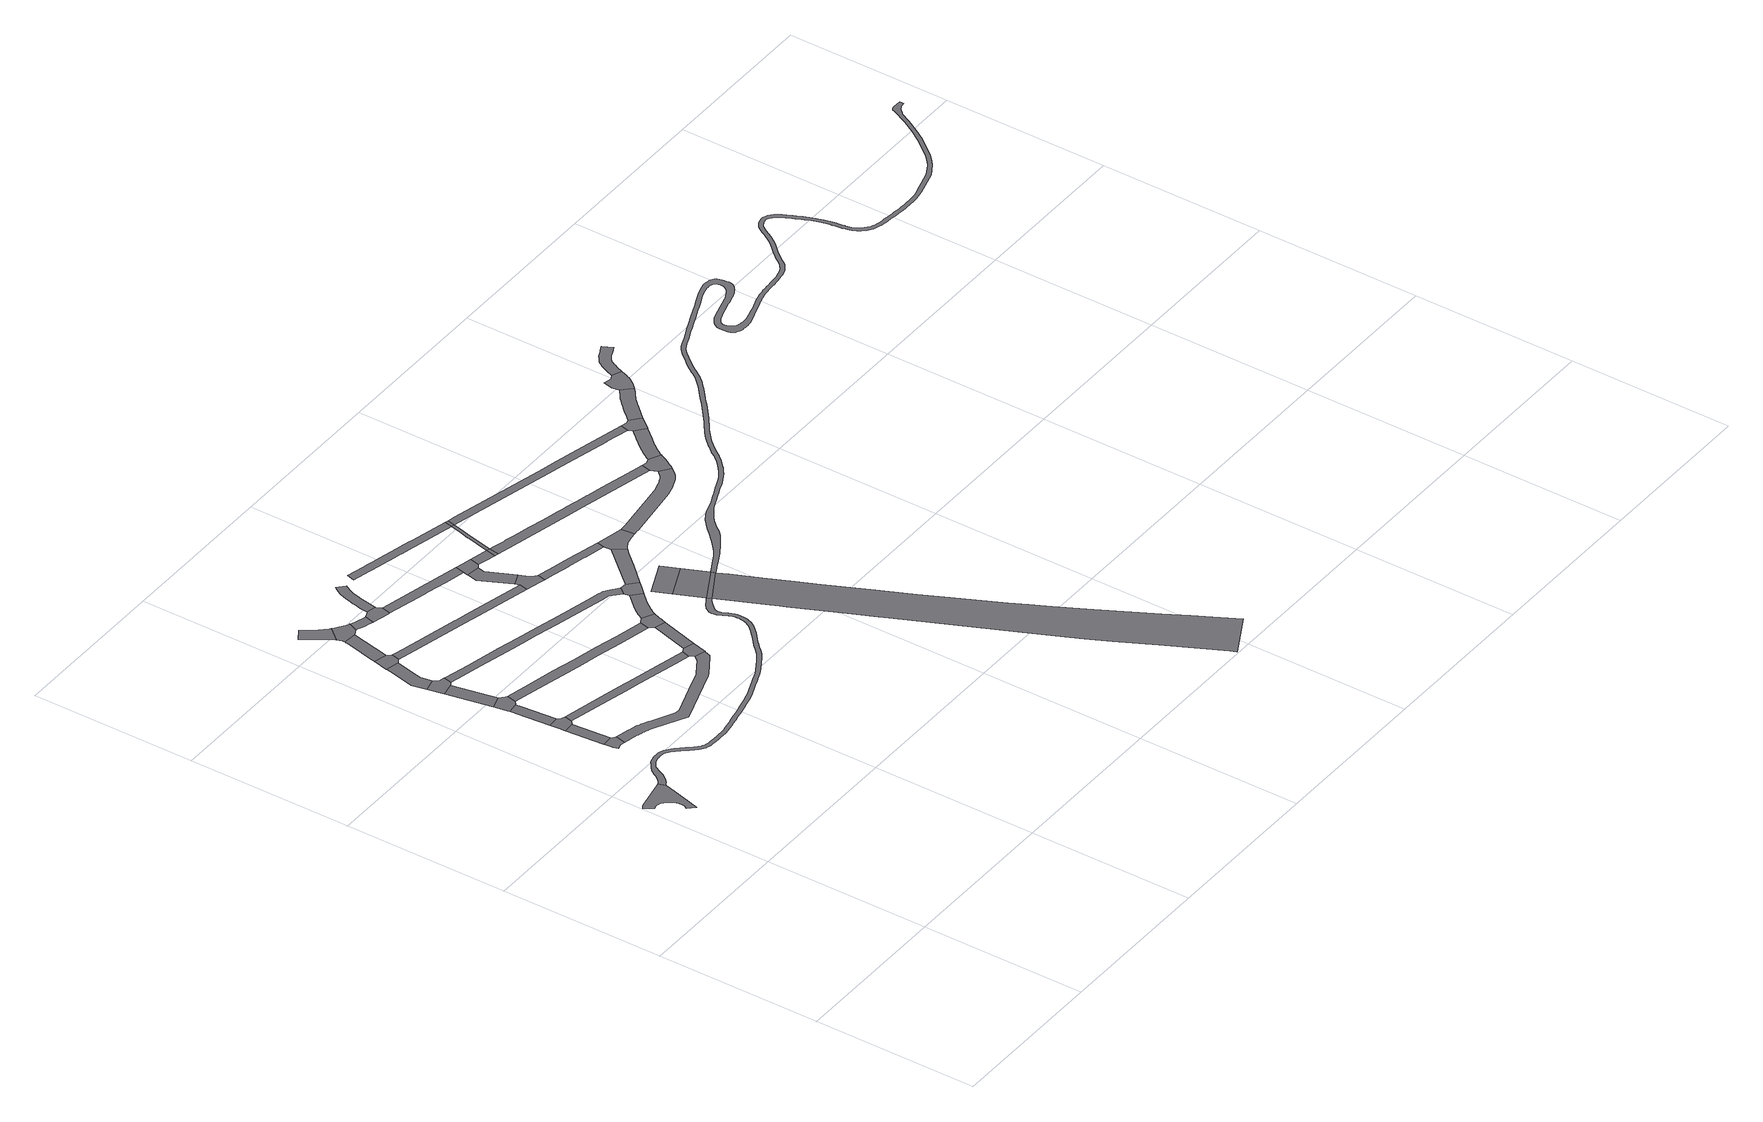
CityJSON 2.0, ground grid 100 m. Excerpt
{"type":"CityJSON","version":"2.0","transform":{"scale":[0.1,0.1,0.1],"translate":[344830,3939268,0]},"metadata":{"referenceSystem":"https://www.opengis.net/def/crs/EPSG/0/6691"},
"CityObjects":{
"road1":{"type":"Road","geometry":[{"type":"MultiSurface","lod":"1","boundaries":[[[0,1,2,3,4,5,6,7,8,9,10,11,12,13,14,15,16,17,18,19,20,21,22,23,24,25,26,27,28,29,30,31,32,33,34,35,36,37,38,39,40,41]]]}]},
"road2":{"type":"Road","geometry":[{"type":"MultiSurface","lod":"1","boundaries":[[[42,43,44,45,46,47,48,49,50,51]]]}]},
"road3":{"type":"Road","attributes":{"RoadStructureAttribute.sectionType":"1"},"geometry":[{"type":"MultiSurface","lod":"1","boundaries":[[[45,44,52,53]]]}]},
"road4":{"type":"Road","geometry":[{"type":"MultiSurface","lod":"1","boundaries":[[[52,54,55,56,57,58,59,53]]]}]},
"road5":{"type":"Road","attributes":{"RoadStructureAttribute.sectionType":"1"},"geometry":[{"type":"MultiSurface","lod":"1","boundaries":[[[60,61,58,57,62,63,64,65]]]}]},
"road6":{"type":"Road","geometry":[{"type":"MultiSurface","lod":"1","boundaries":[[[64,66,67,68,69,70,71,72,65]]]}]},
"road7":{"type":"Road","attributes":{"RoadStructureAttribute.sectionType":"1"},"geometry":[{"type":"MultiSurface","lod":"1","boundaries":[[[70,69,73,74]]]}]},
"road8":{"type":"Road","geometry":[{"type":"MultiSurface","lod":"1","boundaries":[[[73,75,76,77,78,79,74]]]}]},
"road9":{"type":"Road","attributes":{"RoadStructureAttribute.sectionType":"1"},"geometry":[{"type":"MultiSurface","lod":"1","boundaries":[[[80,81,82,83,84,85,79,78]]]}]},
"road10":{"type":"Road","geometry":[{"type":"MultiSurface","lod":"1","boundaries":[[[82,86,87,88,89,90,91,92,83]]]}]},
"road11":{"type":"Road","attributes":{"RoadStructureAttribute.sectionType":"1"},"geometry":[{"type":"MultiSurface","lod":"1","boundaries":[[[93,94,95,96,97,91,90,98,99,100]]]}]},
"road12":{"type":"Road","attributes":{"RoadStructureAttribute.sectionType":"1"},"geometry":[{"type":"MultiSurface","lod":"1","boundaries":[[[101,102,103,104,105,106,107,108,109]]]}]},
"road13":{"type":"Road","attributes":{"RoadStructureAttribute.sectionType":"1"},"geometry":[{"type":"MultiSurface","lod":"1","boundaries":[[[51,110,111,112,113,114,115,116,117,118,119,120,121,122,123,124,125,126,127,128,129,130,131,132,133,134,135,136,137,138,139,140,141,142,143,144,145,146,147,42]]]}]},
"road14":{"type":"Road","geometry":[{"type":"MultiSurface","lod":"1","boundaries":[[[148,149,150,151,152,100,99,153,154,155,156,157,158,101,109]]]}]},
"road15":{"type":"Road","attributes":{"RoadStructureAttribute.sectionType":"1"},"geometry":[{"type":"MultiSurface","lod":"1","boundaries":[[[54,159,160,161,162,163,164,165,166,167,168,169,55]]]}]},
"road16":{"type":"Road","attributes":{"RoadStructureAttribute.sectionType":"1"},"geometry":[{"type":"MultiSurface","lod":"1","boundaries":[[[170,171,172,173,174,154,153,175,176,177,178,179]]]}]},
"road17":{"type":"Road","attributes":{"RoadStructureAttribute.sectionType":"1"},"geometry":[{"type":"MultiSurface","lod":"1","boundaries":[[[180,181,182,183,184,185,67,66,186,187,188,189,190,191]]]}]},
"road18":{"type":"Road","geometry":[{"type":"MultiSurface","lod":"1","boundaries":[[[192,193,194,195,196,197,198,199,170,179]]]}]},
"road19":{"type":"Road","attributes":{"RoadStructureAttribute.sectionType":"1"},"geometry":[{"type":"MultiSurface","lod":"1","boundaries":[[[200,201,202,203,204,205,206,89,88,207,208,209,210,211,212]]]}]},
"road20":{"type":"Road","attributes":{"RoadStructureAttribute.sectionType":"1"},"geometry":[{"type":"MultiSurface","lod":"1","boundaries":[[[213,214,215,216,217,218,219,220,221,222,223,224,76,75,225,226,227,228,229,230,231,232,233,234]]]}]},
"road21":{"type":"Road","attributes":{"RoadStructureAttribute.sectionType":"1"},"geometry":[{"type":"MultiSurface","lod":"1","boundaries":[[[235,236,237,238,239,240,241,242,243,244,245,246,247,248,249,250,251,252,253,254,255,256,257,258,259,260,261,262,263,264,265,197,196]]]}]},
"road22":{"type":"Road","geometry":[{"type":"MultiSurface","lod":"1","boundaries":[[[266,165,164,267,127,126,268,269]]]}]},
"road23":{"type":"Road","attributes":{"RoadStructureAttribute.sectionType":"1"},"geometry":[{"type":"MultiSurface","lod":"1","boundaries":[[[270,271,272,273,274,275,276,277,278,279,195,194]]]}]},
"road24":{"type":"Road","attributes":{"function":"1"},"geometry":[{"type":"MultiSurface","lod":"1","boundaries":[[[280,281,282,283,284,285,286,287,288,289,290,291,292,293,294,295,296,297,298,299,300,301,302,303,304,305,306,307,308,309,310,311,312,313,314,315,316,317,318,319,320,321,322,323,324,325,326,327,328,329,330,331,332,333,334,335,336,337,338,339,340,341,342,343,344,345,346,347,348,349,350,351,352,353,354,355,356,357,358,359,360,361,362,363,364,365,366,367,368,369,370,371,372,373,374,375,376,377,378,379,380,381,382,383,384,385,386,387,388,389,390,391,392,393,394,395,396,397,398,399,400,401,402,403,404,405,406,407,408,409,410,411,412,413,414,415,416,417,418,419,420,421,422,423,424,425,426,427,428,34,33,429,430,431,432,433,434,435,436,437,438,439,440,441,442,443,444,445,446,447,448,449,450,451,452,453,454,455,456,457,458,459,460,461,462,463,464,465,466,467,468,469,470,471,472,473,474,475,476,477,478,479,480,481,482,483,484,485,486,487,488,489,490,491,492,493,494,495,496,497,498,499,500,501,502,503,504,505,506,507,508,509,510,511,512,513,514,515,516,517,518,519,520,521,522,523,524,525,526,527,528,529,530,531,532,533,534,535,536,537,538,539,540,541,542,543,544,545,298,546,547,548,549,550,551,552,553,554,555,556,557,558,559]]]}]},
"road25":{"type":"Road","attributes":{"RoadStructureAttribute.sectionType":"1"},"geometry":[{"type":"MultiSurface","lod":"1","boundaries":[[[560,266,269,561]]]}]},
"road26":{"type":"Road","geometry":[{"type":"MultiSurface","lod":"1","boundaries":[[[562,563,564,565,566,567,568,569,570,180,191,571,572,560,561]]]}]},
"road27":{"type":"Road","attributes":{"RoadStructureAttribute.sectionType":"1"},"geometry":[{"type":"MultiSurface","lod":"1","boundaries":[[[573,574,575,576,577,578,579]]]}]},
"road28":{"type":"Road","attributes":{"RoadStructureAttribute.sectionType":"1"},"geometry":[{"type":"MultiSurface","lod":"1","boundaries":[[[580,581,582,583,584,585,586,587,588,570,569,589,590,591,592,593,594,595,596,597]]]}]},
"road29":{"type":"Road","geometry":[{"type":"MultiSurface","lod":"1","boundaries":[[[211,598,599,600,601,602,576,575,212]]]}]},
"road30":{"type":"Road","geometry":[{"type":"MultiSurface","lod":"1","boundaries":[[[603,275,274,579,578,604,605]]]}]},
"road31":{"type":"Road","attributes":{"RoadStructureAttribute.sectionType":"1"},"geometry":[{"type":"MultiSurface","lod":"1","boundaries":[[[606,607,608,609,610,611,612,613,614,615,616,617,618,619,620,621,622,623,624,625,626]]]}]},
"road32":{"type":"Road","geometry":[{"type":"MultiSurface","lod":"1","boundaries":[[[627,628,629,630,213,234,580,597]]]}]},
"road33":{"type":"Road","attributes":{"RoadStructureAttribute.sectionType":"1"},"geometry":[{"type":"MultiSurface","lod":"1","boundaries":[[[604,631,632,633,634,635,636,637,605]]]}]},
"road34":{"type":"Road","geometry":[{"type":"MultiSurface","lod":"1","boundaries":[[[634,633,638,639,640]]]}]},
"road35":{"type":"Road","attributes":{"function":"1","RoadStructureAttribute.sectionType":"6"},"geometry":[{"type":"MultiSurface","lod":"1","boundaries":[[[641,642,643,644,645,646,647]]]}]},
"road36":{"type":"Road","attributes":{"RoadStructureAttribute.sectionType":"1"},"geometry":[{"type":"MultiSurface","lod":"1","boundaries":[[[648,649,650,651,652,653,654,655,656,657,658,659,660,661,662,663,664,600,599]]]}]},
"road37":{"type":"Road","attributes":{"function":"1","RoadStructureAttribute.sectionType":"7"},"geometry":[{"type":"MultiSurface","lod":"1","boundaries":[[[646,299,665,666,647]]]}]},
"road38":{"type":"Road","geometry":[{"type":"MultiSurface","lod":"1","boundaries":[[[297,665,299,298]]]}]},
"road39":{"type":"Road","attributes":{"RoadStructureAttribute.sectionType":"1"},"geometry":[{"type":"MultiSurface","lod":"1","boundaries":[[[625,667,668,669,670,634,640,671,672,673,674]]]}]},
"road40":{"type":"Road","attributes":{"RoadStructureAttribute.sectionType":"1"},"geometry":[{"type":"MultiSurface","lod":"1","boundaries":[[[675,676,629,628,677,678,679,680]]]}]},
"road41":{"type":"Road","geometry":[{"type":"MultiSurface","lod":"1","boundaries":[[[625,674,681,626]]]}]},
"road42":{"type":"Road","geometry":[{"type":"MultiSurface","lod":"1","boundaries":[[[682,656,655,683,675,680,684,685,686,687,688,689,690,691,692,693,694,695]]]}]},
"road43":{"type":"Road","attributes":{"RoadStructureAttribute.sectionType":"1"},"geometry":[{"type":"MultiSurface","lod":"1","boundaries":[[[696,697,698,699,700,701,702,703,704,705,706,707,708,709,710,711,712,713,714,640,639,715,716,717,718,719]]]}]},
"road44":{"type":"Road","attributes":{"RoadStructureAttribute.sectionType":"1"},"geometry":[{"type":"MultiSurface","lod":"1","boundaries":[[[694,720,721,722,723,724,725,726,727,728,729,730,731,732,733,734,735,736,737,738,739,740,741,742,743,744,745,746,747,748,749,750,751,752,753,754,755,756,757,758,759,760,761,762,763,764,695]]]}]},
"road45":{"type":"Road","attributes":{"RoadStructureAttribute.sectionType":"1"},"geometry":[{"type":"MultiSurface","lod":"1","boundaries":[[[765,766,767,768,769,770,771,772,773,774,775,776,777,778,681,674]]]}]},
"road46":{"type":"Road","geometry":[{"type":"MultiSurface","lod":"1","boundaries":[[[718,742,741,779,780,781,782,783,784,785,786,787,788,789,719]]]}]},
"road47":{"type":"Road","attributes":{"RoadStructureAttribute.sectionType":"1"},"geometry":[{"type":"MultiSurface","lod":"1","boundaries":[[[790,791,792,793,794,795,796,797,798,799,800,801,788,787,802,803,804,805,806,807,808,809,810,811,812,813]]]}]},
"road48":{"type":"Road","geometry":[{"type":"MultiSurface","lod":"1","boundaries":[[[772,790,813,814,815,816,817,818,819,773]]]}]},
"road49":{"type":"Road","attributes":{"RoadStructureAttribute.sectionType":"1"},"geometry":[{"type":"MultiSurface","lod":"1","boundaries":[[[820,821,822,823,824,825,826,827,828,829,830,831,832,833,834,818,817,835,836,837,838,839,840,841,842,843,844,845,846,847,848]]]}]},
"road50":{"type":"Road","geometry":[{"type":"MultiSurface","lod":"1","boundaries":[[[849,850,851,852,820,848,853,854,855,856,857,858,859,860,861,862,863,864,865,866]]]}]},
"road51":{"type":"Road","attributes":{"RoadStructureAttribute.sectionType":"1"},"geometry":[{"type":"MultiSurface","lod":"1","boundaries":[[[867,868,869,870,871,872,873,874,875,876,877,878,879,880,881,882,883,884,885,886,849,866,887,888,889,890,891,892,893,894,895,896,897,898,899,900,901,902,903,904,905]]]}]},
"road52":{"type":"Road","attributes":{"RoadStructureAttribute.sectionType":"1"},"geometry":[{"type":"MultiSurface","lod":"1","boundaries":[[[906,907,908,909,910,911,912,913,914,915,916,917,918,919,920,921,922,923,924,925,926,927,928,929,930,931,932,933,934,935,936,937,938,939,940,941,942,943,944,945,946,947,948,949,950,951,952,953,954,955,956,957,958,959,960,961,962,963,964,965,966,967,968,969,970,971,972,973,974,975,976,977,978,979,980,981,982,983,984,985,986,987,988,989,990,991,992,993,994,995,996,997,998,999,1000,1001,1002,1003,1004,1005,1006,1007,1008,1009,1010,1011,1012,1013,1014,1015,1016,1017,1018,1019,1020,1021,1022,1023,1024,1025,1026,1027,1028,1029,1030,1031,1032,1033,1034,1035,1036,1037,1038,1039,1040,1041,1042,1043,1044,1045,1046,1047,1048,1049,1050,1051,1052,1053,1054,1055,1056,1057,1058,1059,1060,1061,1062,1063,1064,1065,1066,1067,1068,1069,1070,1071,1072,1073,1074,1075,1076,1077,1078,1079,1080,1081,1082,1083,1084,1085,1086,1087,1088,1089,1090,1091,1092,1093,1094,1095,1096,1097,1098,1099,1100,1101,1102,1103,1104,1105,1106,1107,1108,1109,1110,1111,1112,1113,1114,1115,1116,1117,1118,1119,1120,1121,1122,1123,1124,1125,1126,1127,1128,1129,1130,1131,1132,1133,1134,1135,1136,1137,1138,1139,1140,1141,1142,1143,1144,1145,1146,1147,1148,1149,1150,1151,1152,1153,1154,1155,1156,1157,1158,1159,1160,1161,1162,1163,1164,1165,1166,1167,1168,1169,1170,1171,1172,1173,1174,1175,1176,1177,1178,1179,1180,1181,1182,1183,1184,1185,1186,1187,1188,1189,1190,1191,1192,1193,1194,1195,1196,1197,1198,1199,1200,1201,1202,1203,1204,1205,1206,1207,1208,1209,1210,1211,1212,1213,1214,1215,1216,1217,1218,1219,1220,1221,1222,1223,1224,1225,1226,1227,1228,1229,1230,1231,1232,1233,1234,1235,1236,1237,1238,1239,1240,1241,1242,1243,1244,1245,1246,1247,1248,1249,1250,1251,1252,1253,1254,1255,1256,1257,1258,1259,1260,1261,1262,1263,1264,1265,1266,1267,1268,1269,1270,1271,1272,1273,1274,1275,1276,1277,1278,1279,1280,1281,1282,1283,1284,1285,1286,1287,1288,1289,1290,1291,1292,1293,1294,1295,1296,1297,1298,1299,1300,1301,1302,1303,1304,1305,1306,1307,1308,1309,1310,1311,1312,1313,1314,1315,1316,1317,1318,1319,1320,1321,1322,1323,1324,1325,1326,1327,1328,1329,1330,1331,1332,1333,1334,1335,1336,1337,1338,1339,1340,1341,1342,1343,1344,1345,1346,1347,1348,1349,1350,1351,1352,1353,1354,1355,1356,1357,1358,1359,1360,1361,1362,1363,1364,1365,1366,1367,1368,1369,1370,1371,1372,1373,1374,1375,1376,1377,1378,1379,1380,1381,1382,1383,1384,1385,1386,1387,1388,1389,1390,1391,1392,1393,1394,1395,1396,1397,1398,1399,1400,1401,1402,1403,1404,1405,1406,1407,1408,1409,1410,1411,1412,1413,1414,1415,1416,1417,1418,1419,1420,1421,1422,1423,1424,1425,1426,1427,1428,1429,1430,1431,1432,1433,1434,1435,1436,1437,1438,1439,1440,1441,1442,1443,1444,1445,1446,1447,1448,1449,1450,1451,1452,1453,1454,1455,1456,1457,1458,1459,1460,1461,1462,1463,1464,1465,1466,1467,1468,1469,1470,1471,1472,1473,1474,1475,1476,1477,1478,1479,1480,1481,1482,1483,1484,1485,1486,1487,1488,1489,1490,1491,1492,1493,1494,1495,1496,1497,1498,1499,1500,1501,1502,1503,1504,1505,1506,1507,1508,1509,1510,1511,1512,1513,1514,1515,1516,1517,1518,1519,1520,1521,1522,1523,1524,1525,1526,1527,1528,1529,1530,1531,1532,1533,1534,1535,1536,1537,1538,1539,1540,1541,1542,1543,1544,1545,1546,1547,1548,1549,1550,1551,1552,1553,1554,665,297]]]}]}
},
"vertices":[
[47,1756,0],[55,1760,0],[63,1763,0],[67,1763,0],[71,1763,0],[75,1763,0],[79,1762,0],[89,1760,0],[99,1756,0],[108,1751,0],[116,1745,0],[123,1739,0],[129,1732,0],[135,1724,0],[140,1716,0],[144,1709,0],[147,1703,0],[151,1697,0],[153,1690,0],[155,1683,0],[157,1676,0],[158,1669,0],[158,1662,0],[158,1654,0],[156,1646,0],[153,1639,0],[150,1631,0],[145,1624,0],[142,1622,0],[181,1581,0],[201,1655,0],[228,1753,0],[247,1821,0],[247,1823,0],[233,1865,0],[230,1865,0],[222,1862,0],[214,1859,0],[38,1823,0],[31,1821,0],[13,1811,0],[10,1809,0],
[444,2277,0],[435,2285,0],[422,2297,0],[357,2293,0],[358,2273,0],[360,2255,0],[361,2238,0],[370,2210,0],[399,2220,0],[431,2213,0],
[403,2531,0],[338,2526,0],
[426,2551,0],[437,2600,0],[416,2605,0],[395,2625,0],[330,2620,0],[335,2567,0],
[312,2844,0],[313,2829,0],[378,2834,0],[376,2851,0],[374,2872,0],[309,2863,0],
[399,2892,0],[412,2950,0],[401,2953,0],[371,2981,0],[295,2957,0],[299,2926,0],[308,2877,0],
[318,3249,0],[239,3233,0],
[342,3265,0],[354,3314,0],[317,3322,0],[298,3349,0],[220,3333,0],
[284,3421,0],[297,3482,0],[322,3589,0],[244,3607,0],[238,3582,0],[202,3422,0],
[343,3602,0],[349,3606,0],[351,3605,0],[363,3654,0],[342,3679,0],[264,3697,0],[244,3609,0],
[314,3914,0],[313,3906,0],[310,3898,0],[301,3857,0],[273,3735,0],[362,3767,0],[396,3917,0],[315,3922,0],
[370,4049,0],[364,4055,0],[343,4075,0],[324,4095,0],[323,4096,0],[303,4117,0],[260,4182,0],[193,4138,0],[304,3971,0],
[517,2195,0],[528,2192,0],[538,2190,0],[548,2187,0],[558,2185,0],[568,2181,0],[578,2177,0],[588,2173,0],[598,2169,0],[623,2156,0],[805,2061,0],[1160,2182,0],[1173,2190,0],[1295,2267,0],[1312,2277,0],[1322,2313,0],[1323,2316,0],[1258,2334,0],[1243,2317,0],[1231,2303,0],[1195,2281,0],[1132,2241,0],[1082,2224,0],[1071,2221,0],[1000,2196,0],[825,2136,0],[794,2140,0],[666,2207,0],[652,2214,0],[625,2228,0],[613,2233,0],[602,2237,0],[590,2242,0],[577,2247,0],[565,2250,0],[553,2253,0],[542,2256,0],[532,2258,0],
[308,3963,0],[311,3955,0],[313,3947,0],[315,3939,0],[316,3931,0],[432,3937,0],[458,3991,0],[448,3996,0],[426,4008,0],[406,4022,0],[386,4036,0],
[716,2484,0],[806,2464,0],[874,2448,0],[943,2432,0],[1153,2384,0],[1242,2363,0],[1254,2412,0],[1008,2468,0],[913,2490,0],[818,2512,0],[692,2541,0],
[556,3957,0],[534,3964,0],[512,3970,0],[491,3977,0],[470,3985,0],[446,3931,0],[470,3921,0],[494,3913,0],[516,3906,0],[540,3899,0],
[1335,2737,0],[1169,2776,0],[1032,2808,0],[873,2844,0],[728,2878,0],[532,2923,0],[561,2855,0],[766,2807,0],[866,2784,0],[976,2759,0],[1123,2725,0],[1322,2679,0],
[545,3898,0],[647,3874,0],[657,3872,0],[671,3930,0],[655,3965,0],[596,3975,0],[595,3974,0],[578,3967,0],
[1020,3499,0],[874,3534,0],[802,3551,0],[798,3552,0],[575,3604,0],[460,3631,0],[454,3632,0],[496,3571,0],[811,3497,0],[908,3474,0],[1016,3449,0],[1236,3397,0],[1247,3446,0],
[1527,2996,0],[1482,3033,0],[1451,3057,0],[1426,3062,0],[1424,3062,0],[1344,3081,0],[1143,3128,0],[956,3172,0],[858,3195,0],[732,3225,0],[517,3275,0],[369,3310,0],[393,3253,0],[548,3217,0],[774,3164,0],[867,3142,0],[939,3125,0],[1077,3092,0],[1298,3040,0],[1387,3019,0],[1435,3008,0],[1495,2956,0],
[657,3979,0],[662,4006,0],[665,4024,0],[669,4043,0],[672,4061,0],[676,4078,0],[677,4081,0],[681,4098,0],[686,4116,0],[691,4133,0],[697,4147,0],[703,4160,0],[706,4166,0],[710,4173,0],[718,4186,0],[722,4192,0],[677,4233,0],[667,4218,0],[658,4203,0],[649,4187,0],[641,4171,0],[634,4152,0],[628,4132,0],[623,4112,0],[618,4092,0],[615,4077,0],[614,4073,0],[611,4062,0],[610,4055,0],[606,4036,0],[603,4017,0],
[1282,2425,0],[1245,2362,0],[1338,2367,0],[1349,2405,0],
[708,3860,0],[894,3817,0],[924,3810,0],[1040,3783,0],[1169,3753,0],[1183,3811,0],[1044,3843,0],[942,3867,0],[711,3921,0],[679,3928,0],
[3109,258,0],[3033,394,0],[2960,527,0],[2788,844,0],[2685,1038,0],[2628,1148,0],[2578,1246,0],[2430,1551,0],[2367,1682,0],[2283,1862,0],[2274,1883,0],[2251,1932,0],[2153,2148,0],[2133,2191,0],[2094,2276,0],[2023,2432,0],[1950,2598,0],[1922,2660,0],[1726,2549,0],[1713,2577,0],[1712,2577,0],[1690,2563,0],[1657,2541,0],[1643,2530,0],[1636,2524,0],[1631,2516,0],[1625,2505,0],[1621,2497,0],[1619,2485,0],[1618,2476,0],[1619,2465,0],[1623,2448,0],[1627,2436,0],[1636,2420,0],[1652,2391,0],[1656,2381,0],[1659,2369,0],[1661,2357,0],[1662,2345,0],[1662,2332,0],[1662,2323,0],[1661,2314,0],[1660,2306,0],[1658,2298,0],[1658,2297,0],[1655,2290,0],[1652,2281,0],[1647,2272,0],[1642,2264,0],[1632,2248,0],[1620,2234,0],[1610,2223,0],[1606,2219,0],[1592,2205,0],[1574,2188,0],[1555,2172,0],[1535,2155,0],[1516,2137,0],[1503,2124,0],[1492,2112,0],[1482,2100,0],[1471,2090,0],[1461,2081,0],[1456,2077,0],[1439,2065,0],[1422,2053,0],[1403,2042,0],[1386,2031,0],[1370,2020,0],[1352,2011,0],[1335,2001,0],[1317,1992,0],[1297,1984,0],[1277,1976,0],[1256,1967,0],[1221,1953,0],[1186,1939,0],[1151,1925,0],[1115,1914,0],[1088,1906,0],[1061,1899,0],[1032,1893,0],[1004,1886,0],[975,1880,0],[946,1874,0],[918,1868,0],[889,1862,0],[864,1857,0],[841,1853,0],[818,1849,0],[795,1846,0],[775,1846,0],[755,1846,0],[734,1847,0],[713,1848,0],[698,1849,0],[684,1849,0],[672,1850,0],[660,1853,0],[654,1854,0],[648,1857,0],[642,1860,0],[637,1862,0],[630,1868,0],[622,1874,0],[614,1882,0],[606,1891,0],[596,1901,0],[587,1913,0],[577,1924,0],[566,1936,0],[557,1947,0],[547,1958,0],[536,1970,0],[524,1981,0],[514,1989,0],[504,1997,0],[494,2003,0],[491,2005,0],[477,2012,0],[465,2015,0],[455,2016,0],[445,2017,0],[436,2017,0],[427,2017,0],[418,2016,0],[409,2015,0],[400,2013,0],[390,2010,0],[379,2007,0],[369,2003,0],[365,2001,0],[352,1991,0],[339,1982,0],[326,1972,0],[314,1961,0],[307,1952,0],[301,1942,0],[294,1932,0],[288,1922,0],[283,1914,0],[277,1907,0],[272,1899,0],[266,1892,0],[262,1886,0],[257,1881,0],[252,1876,0],[246,1872,0],[239,1868,0],[254,1829,0],[268,1837,0],[291,1858,0],[315,1890,0],[335,1934,0],[341,1944,0],[348,1954,0],[353,1960,0],[359,1966,0],[366,1971,0],[372,1976,0],[380,1980,0],[388,1984,0],[397,1986,0],[405,1989,0],[413,1990,0],[420,1991,0],[428,1992,0],[436,1992,0],[444,1992,0],[452,1991,0],[461,1990,0],[469,1988,0],[478,1984,0],[479,1983,0],[489,1977,0],[499,1969,0],[508,1962,0],[518,1952,0],[528,1941,0],[538,1930,0],[548,1920,0],[558,1908,0],[568,1896,0],[578,1885,0],[588,1874,0],[596,1865,0],[605,1856,0],[614,1848,0],[623,1841,0],[631,1837,0],[638,1834,0],[646,1831,0],[654,1828,0],[668,1825,0],[683,1824,0],[697,1824,0],[712,1823,0],[733,1822,0],[754,1821,0],[776,1821,0],[797,1821,0],[821,1824,0],[845,1828,0],[869,1833,0],[893,1838,0],[922,1843,0],[952,1849,0],[980,1855,0],[1009,1862,0],[1038,1868,0],[1066,1875,0],[1095,1882,0],[1123,1890,0],[1159,1902,0],[1195,1915,0],[1230,1930,0],[1266,1944,0],[1286,1953,0],[1307,1961,0],[1327,1970,0],[1347,1979,0],[1365,1989,0],[1382,1999,0],[1400,2010,0],[1417,2021,0],[1435,2032,0],[1454,2045,0],[1471,2057,0],[1488,2071,0],[1500,2083,0],[1511,2095,0],[1522,2107,0],[1533,2119,0],[1552,2136,0],[1572,2153,0],[1591,2169,0],[1610,2187,0],[1624,2202,0],[1639,2217,0],[1640,2219,0],[1652,2233,0],[1663,2250,0],[1669,2260,0],[1674,2270,0],[1679,2281,0],[1682,2291,0],[1683,2296,0],[1685,2301,0],[1686,2311,0],[1687,2322,0],[1687,2332,0],[1687,2346,0],[1686,2360,0],[1683,2374,0],[1682,2378,0],[1671,2407,0],[1653,2440,0],[1652,2450,0],[1651,2460,0],[1652,2470,0],[1655,2479,0],[1657,2485,0],[1668,2499,0],[1685,2518,0],[1698,2529,0],[1710,2539,0],[1843,2288,0],[1875,2218,0],[1890,2184,0],[2034,1865,0],[2093,1735,0],[2116,1685,0],[2401,1056,0],[2486,875,0],[2552,735,0],[2618,601,0],[2728,382,0],[2898,45,0],[2914,9,0],[3169,149,0],
[1348,2653,0],[1415,2633,0],
[1422,2657,0],[1425,2668,0],[1428,2680,0],[1431,2690,0],[1435,2700,0],[1438,2708,0],[1440,2714,0],[1444,2723,0],[1372,2757,0],[1329,2677,0],[1345,2656,0],
[1163,3712,0],[1151,3661,0],[1239,3474,0],[1312,3508,0],[1235,3671,0],[1245,3713,0],[1165,3725,0],
[1502,2922,0],[1446,2861,0],[1433,2848,0],[1422,2835,0],[1412,2822,0],[1402,2809,0],[1393,2796,0],[1384,2780,0],[1375,2763,0],[1446,2727,0],[1453,2741,0],[1461,2753,0],[1468,2764,0],[1475,2774,0],[1483,2784,0],[1488,2789,0],[1514,2823,0],[1558,2870,0],
[1326,3376,0],[1359,3368,0],[1371,3417,0],[1346,3439,0],[1329,3472,0],
[1229,3800,0],[1270,3729,0],[1284,3787,0],
[1245,4137,0],[1228,4141,0],[1190,4150,0],[1135,4163,0],[1098,4171,0],[1030,4187,0],[973,4201,0],[938,4209,0],[911,4215,0],[800,4241,0],[788,4193,0],[857,4177,0],[958,4153,0],[1013,4140,0],[1036,4134,0],[1114,4116,0],[1118,4115,0],[1197,4097,0],[1211,4093,0],[1462,4034,0],[1474,4083,0],
[1595,2910,0],[1623,2940,0],[1566,2992,0],[1528,2995,0],
[1284,3726,0],[1331,3715,0],[1381,3703,0],[1395,3762,0],[1376,3766,0],[1316,3780,0],[1309,3782,0],
[1400,3699,0],[1406,3697,0],[1415,3757,0],
[1845,2839,0],[1812,2917,0],[1802,2940,0],[1593,2847,0],[1612,2805,0],[1638,2744,0],[1846,2836,0],
[1420,3354,0],[1498,3335,0],[1522,3330,0],[1545,3325,0],[1607,3310,0],[1625,3306,0],[1641,3302,0],[1770,3272,0],[1781,3320,0],[1679,3344,0],[1653,3350,0],[1635,3355,0],[1589,3366,0],[1558,3373,0],[1478,3392,0],[1440,3401,0],[1396,3411,0],
[1911,2685,0],[1874,2771,0],
[1444,3960,0],[1431,3908,0],[1429,3899,0],[1401,3785,0],[1448,3894,0],[1450,3903,0],[1463,3956,0],[1481,4030,0],
[1776,3228,0],[1573,2999,0],[1728,3053,0],[1801,3134,0],[1822,3155,0],[1825,3158,0],
[1493,4078,0],
[1863,3301,0],[1776,3229,0],[1833,3165,0],[1846,3174,0],[1863,3184,0],[1867,3186,0],[1879,3190,0],[1891,3193,0],[1904,3196,0],[1917,3199,0],[1930,3201,0],[1947,3203,0],[1958,3204,0],[1949,3284,0],
[2410,3525,0],[2198,3575,0],[2120,3593,0],[2093,3599,0],[2091,3600,0],[2018,3616,0],[1992,3623,0],[1928,3637,0],[1918,3640,0],[1890,3646,0],[1809,3665,0],[1770,3674,0],[1713,3688,0],[1686,3694,0],[1613,3711,0],[1580,3718,0],[1527,3731,0],[1514,3734,0],[1447,3750,0],[1514,3672,0],[1886,3586,0],[1998,3560,0],[2457,3453,0],[2471,3511,0],
[1963,3205,0],[1981,3207,0],[1998,3208,0],[2348,3255,0],[2362,3259,0],[2375,3263,0],[2387,3267,0],[2400,3271,0],[2411,3275,0],[2423,3279,0],[2435,3283,0],[2446,3288,0],[2458,3294,0],[2469,3299,0],[2481,3306,0],[2492,3313,0],[2501,3321,0],[2509,3329,0],[2516,3337,0],[2523,3345,0],[2533,3357,0],[2539,3365,0],[2474,3412,0],[2470,3405,0],[2462,3396,0],[2457,3390,0],[2452,3385,0],[2447,3380,0],[2444,3377,0],[2438,3374,0],[2432,3370,0],[2423,3366,0],[2414,3361,0],[2405,3357,0],[2396,3354,0],[2385,3350,0],[2375,3347,0],[2363,3343,0],[2352,3340,0],[2340,3336,0],[2331,3334,0],[2325,3333,0],[1989,3288,0],[1973,3286,0],[1956,3285,0],
[1670,3985,0],[2096,3885,0],[2166,3869,0],[2264,3846,0],[2446,3803,0],[2534,3782,0],[2536,3782,0],[2679,3748,0],[2690,3797,0],[2615,3815,0],[2350,3877,0],[2217,3908,0],[2120,3931,0],[1540,4067,0],
[2542,3370,0],[2551,3382,0],[2559,3395,0],[2567,3410,0],[2575,3424,0],[2583,3438,0],[2590,3452,0],[2600,3471,0],[2604,3478,0],[2533,3515,0],[2502,3504,0],
[2690,3720,0],[2673,3700,0],[2655,3680,0],[2638,3660,0],[2621,3640,0],[2607,3624,0],[2593,3607,0],[2579,3590,0],[2570,3577,0],[2565,3570,0],[2552,3549,0],[2540,3528,0],[2610,3490,0],[2620,3508,0],[2631,3525,0],[2643,3541,0],[2655,3557,0],[2668,3572,0],[2682,3588,0],[2699,3608,0],[2716,3628,0],[2733,3647,0],[2750,3667,0],[2752,3669,0],
[2768,3688,0],[2785,3709,0],[2802,3730,0],[2814,3744,0],[2753,3795,0],[2729,3788,0],
[2945,3984,0],[2937,3977,0],[2928,3969,0],[2916,3960,0],[2902,3950,0],[2887,3938,0],[2870,3922,0],[2866,3919,0],[2855,3907,0],[2841,3892,0],[2828,3878,0],[2810,3860,0],[2793,3841,0],[2776,3822,0],[2758,3802,0],[2819,3750,0],[2835,3769,0],[2852,3787,0],[2869,3805,0],[2886,3823,0],[2899,3837,0],[2913,3851,0],[2926,3865,0],[2939,3877,0],[2951,3887,0],[2964,3896,0],[2977,3906,0],[2991,3917,0],[3000,3926,0],
[3026,4089,0],[2999,4075,0],[2950,4086,0],[2936,4028,0],[3002,3929,0],[3014,3940,0],[3025,3952,0],[3035,3965,0],[3040,3971,0],[3045,3979,0],[3051,3986,0],[3056,3994,0],[3058,3997,0],[3062,4006,0],[3067,4017,0],[3072,4028,0],[3076,4039,0],[3086,4066,0],
[3202,4277,0],[3167,4259,0],[3158,4255,0],[3148,4250,0],[3136,4245,0],[3123,4238,0],[3115,4232,0],[3106,4226,0],[3097,4219,0],[3087,4210,0],[3078,4200,0],[3076,4197,0],[3071,4189,0],[3065,4179,0],[3059,4170,0],[3054,4160,0],[3050,4150,0],[3047,4142,0],[3043,4133,0],[3040,4127,0],[3103,4109,0],[3106,4117,0],[3110,4125,0],[3113,4132,0],[3117,4139,0],[3121,4146,0],[3125,4154,0],[3129,4159,0],[3129,4160,0],[3134,4165,0],[3139,4169,0],[3144,4174,0],[3151,4178,0],[3157,4182,0],[3165,4187,0],[3175,4191,0],[3185,4196,0],[3195,4200,0],[3231,4219,0],
[1959,2681,0],[1965,2684,0],[1992,2698,0],[2070,2739,0],[2136,2779,0],[2200,2824,0],[2216,2839,0],[2227,2851,0],[2241,2869,0],[2257,2888,0],[2274,2909,0],[2289,2925,0],[2317,2947,0],[2338,2962,0],[2356,2975,0],[2377,2987,0],[2395,2997,0],[2420,3008,0],[2442,3017,0],[2471,3030,0],[2503,3044,0],[2537,3059,0],[2561,3069,0],[2586,3079,0],[2610,3091,0],[2634,3104,0],[2654,3117,0],[2674,3132,0],[2694,3148,0],[2712,3164,0],[2727,3178,0],[2741,3192,0],[2755,3207,0],[2768,3222,0],[2774,3231,0],[2781,3241,0],[2787,3250,0],[2792,3257,0],[2813,3284,0],[2823,3296,0],[2833,3308,0],[2844,3320,0],[2859,3337,0],[2876,3352,0],[2893,3368,0],[2910,3383,0],[2928,3397,0],[2947,3411,0],[2966,3424,0],[2985,3439,0],[3009,3458,0],[3032,3477,0],[3056,3496,0],[3079,3516,0],[3100,3534,0],[3121,3552,0],[3142,3571,0],[3163,3589,0],[3183,3606,0],[3203,3624,0],[3223,3642,0],[3242,3660,0],[3252,3671,0],[3262,3681,0],[3272,3692,0],[3282,3704,0],[3293,3719,0],[3302,3734,0],[3312,3749,0],[3316,3755,0],[3321,3763,0],[3336,3784,0],[3352,3804,0],[3369,3824,0],[3386,3844,0],[3399,3860,0],[3411,3874,0],[3424,3888,0],[3438,3900,0],[3455,3910,0],[3475,3919,0],[3496,3927,0],[3517,3936,0],[3547,3949,0],[3577,3963,0],[3607,3977,0],[3637,3990,0],[3693,4014,0],[3749,4037,0],[3780,4050,0],[3817,4066,0],[3852,4083,0],[3875,4092,0],[3891,4097,0],[3906,4102,0],[3922,4106,0],[3938,4108,0],[3946,4108,0],[3950,4109,0],[3954,4109,0],[3963,4109,0],[3970,4107,0],[3976,4105,0],[3981,4102,0],[3986,4099,0],[3990,4095,0],[3993,4092,0],[3995,4088,0],[3997,4085,0],[3999,4081,0],[4000,4077,0],[4001,4074,0],[4002,4070,0],[4002,4067,0],[4002,4063,0],[4002,4060,0],[4002,4057,0],[4001,4054,0],[4001,4050,0],[3999,4046,0],[3998,4042,0],[3997,4039,0],[3994,4033,0],[3991,4028,0],[3987,4023,0],[3983,4019,0],[3980,4016,0],[3977,4013,0],[3974,4010,0],[3970,4007,0],[3965,4004,0],[3960,4001,0],[3955,3998,0],[3949,3995,0],[3945,3993,0],[3942,3991,0],[3937,3989,0],[3934,3987,0],[3923,3982,0],[3913,3978,0],[3770,3937,0],[3743,3929,0],[3716,3911,0],[3700,3895,0],[3687,3870,0],[3684,3848,0],[3684,3824,0],[3686,3800,0],[3689,3787,0],[3693,3780,0],[3697,3775,0],[3701,3770,0],[3707,3766,0],[3713,3763,0],[3719,3759,0],[3725,3757,0],[3731,3754,0],[3737,3752,0],[3744,3750,0],[3750,3749,0],[3757,3748,0],[3764,3747,0],[3771,3747,0],[3778,3747,0],[3786,3747,0],[3793,3747,0],[3801,3748,0],[3822,3751,0],[3844,3757,0],[3865,3764,0],[3886,3771,0],[3907,3778,0],[3929,3785,0],[3950,3793,0],[3972,3800,0],[3987,3805,0],[4001,3809,0],[4016,3814,0],[4031,3819,0],[4033,3819,0],[4054,3824,0],[4074,3827,0],[4094,3830,0],[4112,3832,0],[4130,3833,0],[4148,3834,0],[4166,3835,0],[4185,3837,0],[4204,3839,0],[4224,3841,0],[4243,3845,0],[4255,3847,0],[4268,3850,0],[4281,3854,0],[4294,3859,0],[4305,3865,0],[4315,3872,0],[4325,3879,0],[4334,3887,0],[4350,3903,0],[4363,3921,0],[4376,3939,0],[4389,3956,0],[4405,3975,0],[4423,3994,0],[4440,4013,0],[4458,4033,0],[4468,4046,0],[4479,4060,0],[4489,4074,0],[4499,4088,0],[4508,4104,0],[4516,4119,0],[4524,4133,0],[4533,4147,0],[4539,4156,0],[4545,4165,0],[4551,4172,0],[4557,4178,0],[4562,4181,0],[4569,4183,0],[4576,4186,0],[4583,4188,0],[4590,4190,0],[4596,4191,0],[4602,4192,0],[4607,4192,0],[4613,4190,0],[4619,4188,0],[4625,4185,0],[4631,4181,0],[4637,4176,0],[4642,4171,0],[4648,4165,0],[4653,4159,0],[4660,4150,0],[4666,4139,0],[4672,4128,0],[4678,4116,0],[4686,4101,0],[4693,4086,0],[4700,4070,0],[4708,4055,0],[4714,4039,0],[4721,4024,0],[4727,4008,0],[4733,3992,0],[4738,3978,0],[4740,3974,0],[4743,3964,0],[4747,3950,0],[4751,3936,0],[4754,3925,0],[4757,3913,0],[4759,3902,0],[4761,3891,0],[4763,3879,0],[4765,3869,0],[4766,3861,0],[4767,3852,0],[4770,3836,0],[4772,3819,0],[4776,3802,0],[4779,3790,0],[4782,3778,0],[4786,3765,0],[4792,3753,0],[4797,3743,0],[4804,3734,0],[4811,3725,0],[4818,3717,0],[4825,3710,0],[4832,3702,0],[4841,3695,0],[4849,3689,0],[4861,3681,0],[4874,3676,0],[4886,3671,0],[4899,3667,0],[4909,3665,0],[4915,3663,0],[4931,3661,0],[4946,3660,0],[4961,3658,0],[4981,3656,0],[5001,3654,0],[5021,3651,0],[5041,3649,0],[5062,3647,0],[5070,3646,0],[5083,3645,0],[5103,3644,0],[5124,3643,0],[5140,3643,0],[5155,3643,0],[5171,3643,0],[5187,3644,0],[5206,3645,0],[5226,3647,0],[5245,3650,0],[5265,3654,0],[5421,3699,0],[5491,3741,0],[5522,3765,0],[5559,3802,0],[5651,3915,0],[5696,3984,0],[5741,4065,0],[5770,4125,0],[5776,4131,0],[5794,4150,0],[5804,4158,0],[5813,4163,0],[5821,4167,0],[5831,4169,0],[5850,4171,0],[5851,4198,0],[5828,4199,0],[5803,4199,0],[5790,4197,0],[5784,4195,0],[5778,4192,0],[5772,4187,0],[5770,4183,0],[5767,4175,0],[5720,4076,0],[5675,3997,0],[5631,3930,0],[5541,3818,0],[5506,3783,0],[5478,3761,0],[5408,3722,0],[5258,3678,0],[5241,3675,0],[5223,3672,0],[5204,3670,0],[5185,3668,0],[5170,3668,0],[5155,3668,0],[5140,3668,0],[5125,3668,0],[5105,3669,0],[5085,3670,0],[5064,3672,0],[5054,3673,0],[5044,3674,0],[5024,3676,0],[5004,3678,0],[4984,3681,0],[4964,3683,0],[4949,3685,0],[4933,3686,0],[4919,3688,0],[4906,3691,0],[4894,3694,0],[4884,3698,0],[4883,3699,0],[4873,3704,0],[4863,3709,0],[4856,3715,0],[4850,3721,0],[4843,3727,0],[4836,3734,0],[4830,3742,0],[4824,3749,0],[4818,3757,0],[4814,3765,0],[4809,3774,0],[4806,3785,0],[4803,3796,0],[4800,3807,0],[4798,3818,0],[4797,3823,0],[4794,3839,0],[4792,3855,0],[4790,3872,0],[4788,3882,0],[4786,3895,0],[4784,3907,0],[4781,3919,0],[4778,3931,0],[4775,3942,0],[4771,3957,0],[4766,3972,0],[4763,3983,0],[4762,3986,0],[4757,4001,0],[4751,4017,0],[4744,4033,0],[4737,4049,0],[4730,4065,0],[4723,4081,0],[4716,4097,0],[4708,4112,0],[4700,4128,0],[4694,4139,0],[4688,4151,0],[4681,4163,0],[4673,4175,0],[4667,4182,0],[4660,4189,0],[4653,4195,0],[4645,4201,0],[4638,4206,0],[4629,4210,0],[4620,4214,0],[4611,4217,0],[4601,4217,0],[4592,4216,0],[4584,4214,0],[4576,4212,0],[4568,4210,0],[4560,4207,0],[4551,4203,0],[4543,4198,0],[4533,4190,0],[4525,4180,0],[4518,4170,0],[4512,4161,0],[4503,4146,0],[4494,4131,0],[4486,4116,0],[4478,4102,0],[4469,4088,0],[4459,4075,0],[4449,4062,0],[4438,4048,0],[4422,4029,0],[4404,4011,0],[4387,3992,0],[4369,3972,0],[4356,3954,0],[4343,3936,0],[4331,3920,0],[4317,3905,0],[4309,3899,0],[4300,3892,0],[4292,3887,0],[4284,3882,0],[4273,3878,0],[4262,3874,0],[4250,3872,0],[4238,3869,0],[4220,3866,0],[4201,3864,0],[4183,3862,0],[4164,3860,0],[4146,3859,0],[4128,3858,0],[4110,3857,0],[4092,3855,0],[4070,3852,0],[4049,3848,0],[4028,3844,0],[4007,3839,0],[3978,3830,0],[3950,3820,0],[3923,3810,0],[3895,3802,0],[3871,3796,0],[3846,3790,0],[3830,3787,0],[3825,3787,0],[3819,3786,0],[3813,3785,0],[3808,3785,0],[3802,3785,0],[3796,3786,0],[3790,3787,0],[3785,3788,0],[3780,3788,0],[3776,3789,0],[3771,3790,0],[3767,3791,0],[3762,3793,0],[3757,3795,0],[3752,3798,0],[3748,3801,0],[3745,3805,0],[3742,3809,0],[3739,3814,0],[3737,3819,0],[3733,3824,0],[3730,3829,0],[3728,3834,0],[3726,3840,0],[3725,3845,0],[3724,3850,0],[3724,3855,0],[3724,3860,0],[3725,3864,0],[3727,3869,0],[3729,3874,0],[3731,3878,0],[3738,3885,0],[3747,3891,0],[3756,3895,0],[3766,3900,0],[3776,3904,0],[3787,3908,0],[3797,3911,0],[3808,3915,0],[3820,3919,0],[3832,3922,0],[3844,3926,0],[3856,3930,0],[3872,3933,0],[3887,3937,0],[3903,3940,0],[3918,3945,0],[3929,3948,0],[3940,3952,0],[3952,3956,0],[3963,3960,0],[3972,3963,0],[3982,3967,0],[3991,3971,0],[3999,3976,0],[4006,3980,0],[4012,3984,0],[4018,3989,0],[4024,3994,0],[4027,3998,0],[4031,4002,0],[4034,4006,0],[4037,4010,0],[4040,4015,0],[4042,4021,0],[4043,4027,0],[4045,4033,0],[4045,4046,0],[4044,4059,0],[4041,4073,0],[4039,4086,0],[4039,4089,0],[4037,4094,0],[4036,4098,0],[4035,4103,0],[4033,4107,0],[4030,4112,0],[4027,4117,0],[4024,4121,0],[4020,4125,0],[4016,4128,0],[4011,4131,0],[4006,4133,0],[4001,4135,0],[3999,4136,0],[3995,4137,0],[3990,4139,0],[3984,4140,0],[3978,4141,0],[3972,4142,0],[3966,4142,0],[3959,4142,0],[3953,4141,0],[3943,4140,0],[3936,4138,0],[3933,4138,0],[3924,4135,0],[3914,4133,0],[3877,4121,0],[3842,4105,0],[3806,4089,0],[3771,4073,0],[3739,4060,0],[3683,4037,0],[3627,4013,0],[3597,4000,0],[3567,3986,0],[3537,3972,0],[3507,3959,0],[3486,3950,0],[3465,3942,0],[3443,3932,0],[3423,3920,0],[3407,3906,0],[3393,3891,0],[3380,3876,0],[3367,3861,0],[3350,3841,0],[3333,3820,0],[3316,3799,0],[3301,3777,0],[3290,3762,0],[3281,3747,0],[3272,3733,0],[3269,3729,0],[3262,3719,0],[3253,3709,0],[3244,3698,0],[3234,3688,0],[3224,3678,0],[3206,3660,0],[3186,3643,0],[3166,3625,0],[3146,3608,0],[3125,3590,0],[3105,3571,0],[3083,3553,0],[3062,3535,0],[3039,3516,0],[3016,3496,0],[2993,3477,0],[2970,3458,0],[2951,3445,0],[2932,3431,0],[2913,3417,0],[2894,3402,0],[2876,3387,0],[2859,3371,0],[2841,3354,0],[2825,3337,0],[2814,3325,0],[2804,3312,0],[2794,3299,0],[2771,3272,0],[2766,3264,0],[2760,3255,0],[2754,3246,0],[2748,3237,0],[2736,3223,0],[2723,3209,0],[2710,3196,0],[2696,3183,0],[2678,3167,0],[2659,3152,0],[2640,3138,0],[2621,3125,0],[2599,3113,0],[2575,3102,0],[2551,3092,0],[2527,3082,0],[2494,3067,0],[2458,3051,0],[2433,3039,0],[2412,3030,0],[2330,3004,0],[2303,2989,0],[2273,2970,0],[2243,2944,0],[2215,2918,0],[2184,2883,0],[2120,2822,0],[2071,2778,0],[2036,2754,0],[1978,2722,0],[1956,2709,0],[1951,2706,0]
]}
